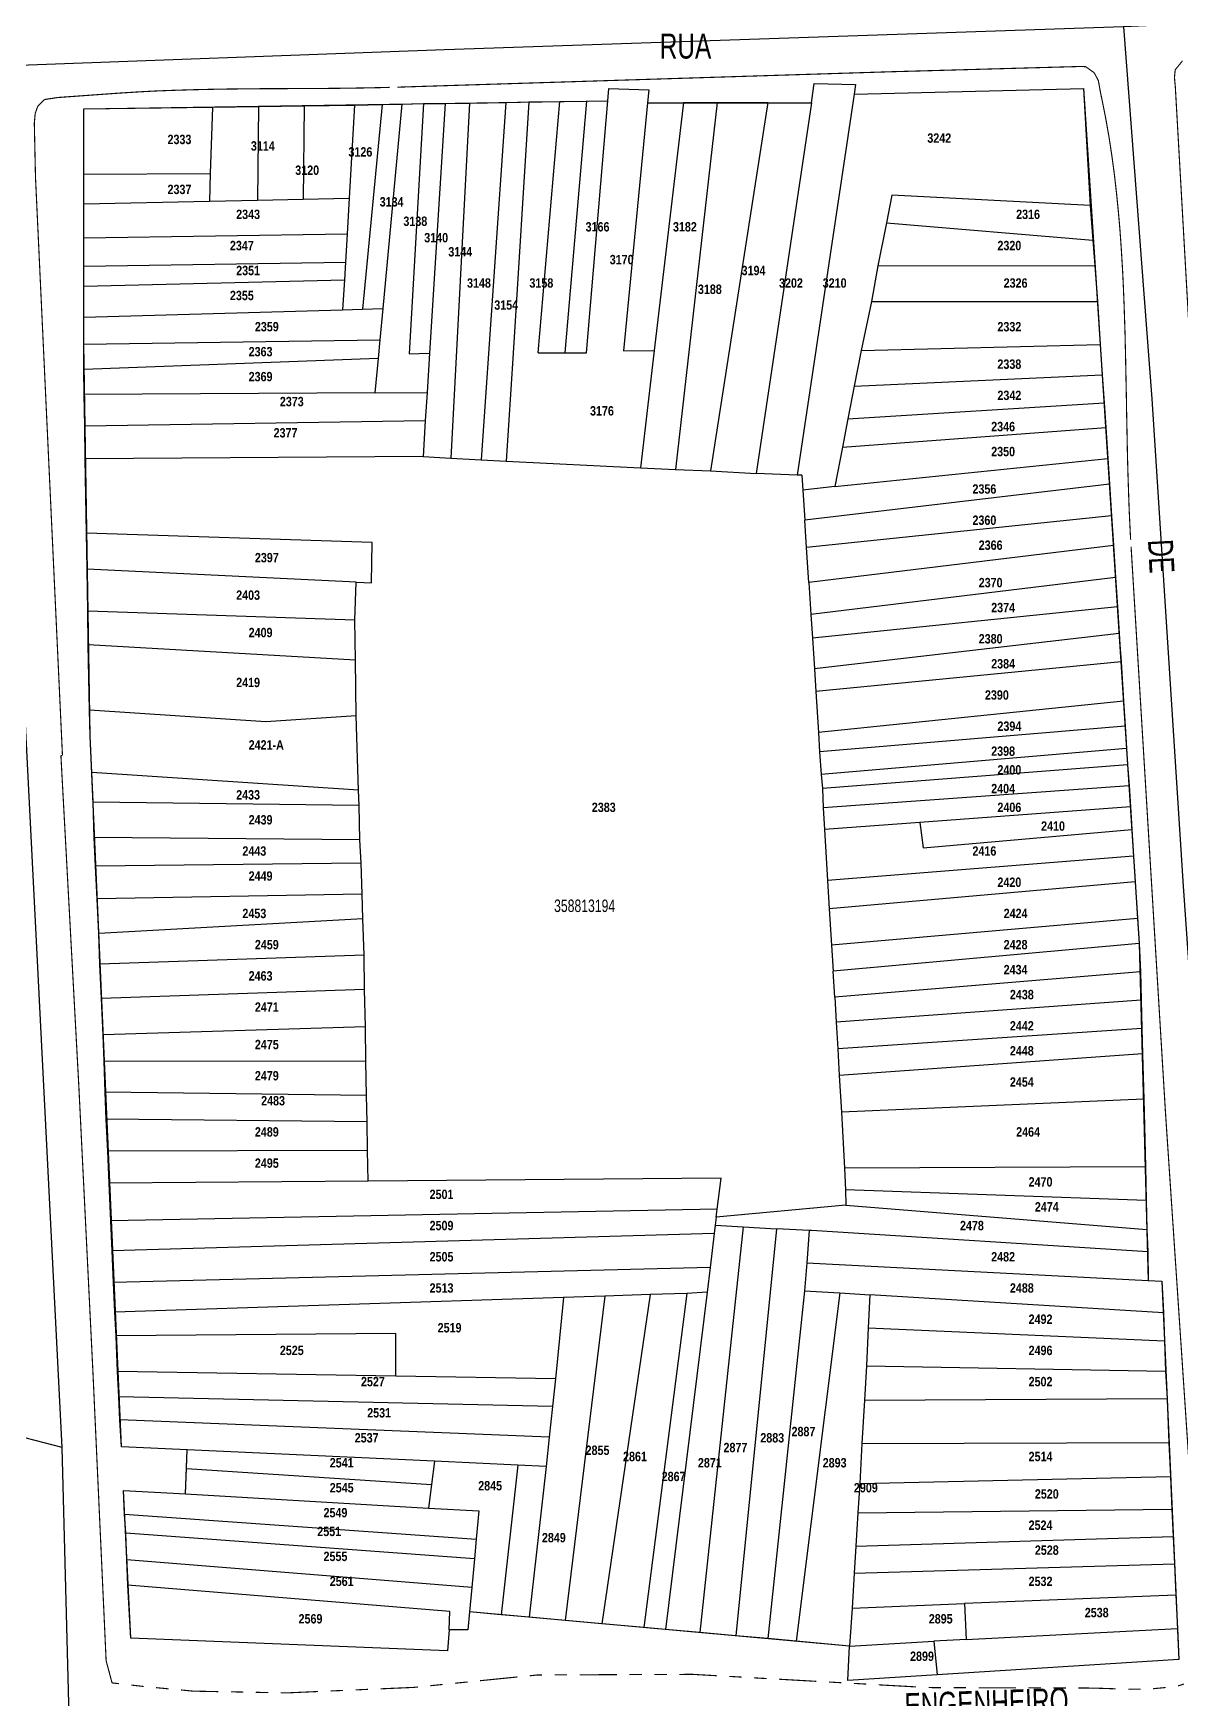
# Model space of a CAD drawing. Extents: x 201676 to 203188, y 4837754 to 4839005.
# Drawn here: x 202797.9 to 202981.8, y 4838306.4 to 4838573.2 of the extents above; entities that cross this region are included whole.
import ezdxf
from ezdxf.enums import TextEntityAlignment as Align

# ---------------------------------------------------------------- set-up
doc = ezdxf.new("R2010")
doc.units = 0
doc.header["$LTSCALE"] = 1.5
doc.header["$MEASUREMENT"] = 0
doc.linetypes.add('PHANTOMX2', pattern=[5, 2.5, -0.5, 0.5, -0.5, 0.5, -0.5])
for name, color, linetype in [('CD-MALHA-LOTES', 40, 'CONTINUOUS'), ('CD_TXT_QUADRA', 7, 'CONTINUOUS'), ('RU-QUADRAS', 210, 'CONTINUOUS'), ('SV-EIXO-RUA-PAV', 20, 'CONTINUOUS'), ('SV-RUA-NAO-PAV-S-GUIA-C-GUIA', 7, 'PHANTOMX2'), ('SV-RUA-PAVIM-S-GUIA-C-GUIA', 7, 'CONTINUOUS'), ('SV-TXT-RUA-N-PAV-S-GUIA-C-GUIA', 7, 'CONTINUOUS'), ('SV-TXT-RUA-PAV-S-GUIA-C-GUIA', 7, 'CONTINUOUS'), ('Th_NmrPort', 7, 'CONTINUOUS')]:
    doc.layers.add(name, color=color, linetype=linetype)
doc.styles.add('ARIAL', font='ARIAL.TTF')
doc.styles.get("Standard").update_dxf_attribs({"font": 'swisscbo.ttf'})

msp = doc.modelspace()

# ---------------------------------------------------------------- linework, layer by layer
at = {"layer": 'CD-MALHA-LOTES', "linetype": 'Continuous'}
for p, q in [((202889.97, 4838562.4), (202890.14, 4838564.34)), ((202890.14, 4838564.34), (202896.53, 4838564.17)), ((202922.6, 4838562.05), (202923.06, 4838565.16)), ((202923.06, 4838565.16), (202929.7, 4838565.01)), ((202929.7, 4838565.01), (202929.47, 4838563.45)), ((202929.47, 4838563.45), (202966.2, 4838564.37)), ((202966.2, 4838564.37), (202967.3, 4838545.63)), ((202841.3, 4838561.57), (202849.39, 4838561.69)), ((202849.39, 4838561.69), (202848.52, 4838546.78)), ((202849.39, 4838561.69), (202853.81, 4838561.81)), ((202853.81, 4838561.81), (202850.68, 4838529.03)), ((202853.81, 4838561.81), (202856.98, 4838561.85)), ((202856.98, 4838561.85), (202853.92, 4838529.12)), ((202856.98, 4838561.85), (202860.46, 4838561.93)), ((202860.46, 4838561.93), (202858.17, 4838521.87)), ((202860.46, 4838561.93), (202863.9, 4838561.96)), ((202863.9, 4838561.96), (202861.42, 4838521.98)), ((202863.9, 4838561.96), (202867.79, 4838562.03)), ((202867.79, 4838562.03), (202864.81, 4838505.14)), ((202867.79, 4838562.03), (202873.66, 4838562.12)), ((202873.66, 4838562.12), (202869.66, 4838504.89)), ((202873.66, 4838562.12), (202877.32, 4838562.21)), ((202877.32, 4838562.21), (202874.79, 4838521.98)), ((202877.32, 4838562.21), (202882.28, 4838562.26)), ((202878.84, 4838522.03), (202882.28, 4838562.26)), ((202882.28, 4838562.26), (202886.57, 4838562.35)), ((202886.57, 4838562.35), (202883.09, 4838522.02)), ((202886.57, 4838562.35), (202889.97, 4838562.4)), ((202886.58, 4838522.03), (202889.97, 4838562.4)), ((202896.32, 4838562.08), (202892.48, 4838522.32)), ((202896.53, 4838564.17), (202896.32, 4838562.08)), ((202896.32, 4838562.08), (202902.12, 4838562.13)), ((202902.12, 4838562.13), (202897.43, 4838522.36)), ((202907.49, 4838562.1), (202900.82, 4838503.33)), ((202902.12, 4838562.13), (202907.49, 4838562.1)), ((202915.61, 4838562.11), (202906.42, 4838503.1)), ((202907.49, 4838562.1), (202915.61, 4838562.11)), ((202922.6, 4838562.05), (202913.73, 4838502.68)), ((202915.61, 4838562.11), (202922.6, 4838562.05)), ((202929.47, 4838563.45), (202920.3, 4838502.43)), ((202805.98, 4838561.11), (202826.61, 4838561.39)), ((202805.98, 4838550.64), (202805.98, 4838561.11)), ((202826.61, 4838561.39), (202826.27, 4838550.74)), ((202826.61, 4838561.39), (202834.02, 4838561.47)), ((202834.02, 4838561.47), (202833.86, 4838546.46)), ((202834.02, 4838561.47), (202841.3, 4838561.57)), ((202841.3, 4838561.57), (202841.15, 4838546.61)), ((202805.98, 4838550.64), (202826.27, 4838550.74)), ((202805.99, 4838545.87), (202805.98, 4838550.64)), ((202826.27, 4838550.74), (202826.13, 4838546.33)), ((202805.99, 4838545.87), (202826.13, 4838546.33)), ((202805.99, 4838540.41), (202805.99, 4838545.87)), ((202826.13, 4838546.33), (202833.86, 4838546.46)), ((202833.86, 4838546.46), (202841.15, 4838546.61)), ((202841.15, 4838546.61), (202848.52, 4838546.78)), ((202848.52, 4838546.78), (202848.19, 4838541.07)), ((202935.5, 4838547.25), (202934.65, 4838542.86)), ((202967.3, 4838545.63), (202935.5, 4838547.25)), ((202967.3, 4838545.63), (202967.69, 4838540.05)), ((202805.99, 4838540.41), (202848.19, 4838541.07)), ((202805.99, 4838535.89), (202805.99, 4838540.41)), ((202848.19, 4838541.07), (202847.92, 4838536.55)), ((202934.65, 4838542.86), (202933.24, 4838535.94)), ((202934.65, 4838542.86), (202967.69, 4838540.05)), ((202967.69, 4838540.05), (202968.01, 4838536)), ((202805.99, 4838535.89), (202847.92, 4838536.55)), ((202805.99, 4838532.67), (202805.99, 4838535.89)), ((202847.92, 4838536.55), (202847.76, 4838533.68)), ((202933.24, 4838535.94), (202932.23, 4838530.26)), ((202933.24, 4838535.94), (202968.01, 4838536)), ((202968.01, 4838536), (202968.44, 4838530.26)), ((202805.99, 4838532.67), (202847.76, 4838533.68)), ((202806, 4838527.73), (202805.99, 4838532.67)), ((202847.76, 4838533.68), (202847.48, 4838528.91)), ((202932.23, 4838530.26), (202930.6, 4838522.41)), ((202932.23, 4838530.26), (202968.44, 4838530.26)), ((202968.44, 4838530.26), (202968.87, 4838523.37)), ((202805.99, 4838523.41), (202806, 4838527.73)), ((202806, 4838527.73), (202847.48, 4838528.91)), ((202847.48, 4838528.91), (202850.68, 4838529.03)), ((202850.68, 4838529.03), (202853.92, 4838529.12)), ((202853.92, 4838529.12), (202853.45, 4838524.11)), ((202805.99, 4838523.41), (202853.45, 4838524.11)), ((202806.02, 4838519.34), (202805.99, 4838523.41)), ((202853.45, 4838524.11), (202853.17, 4838521.09)), ((202858.17, 4838521.87), (202861.42, 4838521.98)), ((202861.42, 4838521.98), (202861.02, 4838515.65)), ((202874.79, 4838521.98), (202873.71, 4838504.68)), ((202878.84, 4838522.03), (202883.09, 4838522.02)), ((202883.09, 4838522.02), (202886.58, 4838522.03)), ((202892.48, 4838522.32), (202897.43, 4838522.36)), ((202897.43, 4838522.36), (202895.22, 4838503.57)), ((202930.6, 4838522.41), (202929.48, 4838516.67)), ((202930.6, 4838522.41), (202968.87, 4838523.37)), ((202968.87, 4838523.37), (202969.21, 4838518.46)), ((202853.17, 4838521.09), (202806.02, 4838519.34)), ((202806.04, 4838515.35), (202806.02, 4838519.34)), ((202853.17, 4838521.09), (202852.66, 4838515.62)), ((202929.48, 4838516.67), (202928.47, 4838511.46)), ((202929.48, 4838516.67), (202969.21, 4838518.46)), ((202969.21, 4838518.46), (202969.5, 4838514.02)), ((202852.66, 4838515.62), (202806.04, 4838515.35)), ((202806.14, 4838510.24), (202806.04, 4838515.35)), ((202852.66, 4838515.62), (202861.02, 4838515.65)), ((202861.02, 4838515.65), (202860.73, 4838511.11)), ((202928.47, 4838511.46), (202969.5, 4838514.02)), ((202969.5, 4838514.02), (202969.77, 4838510.04)), ((202860.73, 4838511.11), (202806.14, 4838510.24)), ((202860.73, 4838511.11), (202860.38, 4838505.38)), ((202928.47, 4838511.46), (202927.58, 4838506.92)), ((202806.24, 4838505.01), (202806.14, 4838510.24)), ((202927.58, 4838506.92), (202969.77, 4838510.04)), ((202969.77, 4838510.04), (202970.1, 4838505.07)), ((202927.58, 4838506.92), (202926.34, 4838500.59)), ((202860.38, 4838505.38), (202806.24, 4838505.01)), ((202806.42, 4838493.1), (202806.24, 4838505.01)), ((202860.38, 4838505.38), (202864.81, 4838505.14)), ((202864.81, 4838505.14), (202869.66, 4838504.89)), ((202869.66, 4838504.89), (202873.71, 4838504.68)), ((202873.71, 4838504.68), (202895.22, 4838503.57)), ((202895.22, 4838503.57), (202900.82, 4838503.33)), ((202900.82, 4838503.33), (202906.42, 4838503.1)), ((202906.42, 4838503.1), (202913.73, 4838502.68)), ((202926.34, 4838500.59), (202970.1, 4838505.07)), ((202970.1, 4838505.07), (202970.36, 4838500.96)), ((202920.3, 4838502.43), (202913.73, 4838502.68)), ((202921.1, 4838502.4), (202920.3, 4838502.43)), ((202921.1, 4838502.4), (202921.25, 4838500.02)), ((202926.34, 4838500.59), (202921.25, 4838500.02)), ((202970.36, 4838500.96), (202921.56, 4838495.19)), ((202970.36, 4838500.96), (202970.7, 4838495.91)), ((202921.25, 4838500.02), (202921.56, 4838495.19)), ((202921.84, 4838490.8), (202921.56, 4838495.19)), ((202970.7, 4838495.91), (202921.84, 4838490.8)), ((202970.7, 4838495.91), (202971, 4838491.13)), ((202852.24, 4838491.61), (202806.42, 4838493.1)), ((202806.53, 4838487.34), (202806.42, 4838493.1)), ((202852.13, 4838485.15), (202852.24, 4838491.61)), ((202922.19, 4838485.22), (202921.84, 4838490.8)), ((202971, 4838491.13), (202922.19, 4838485.22)), ((202971, 4838491.13), (202971.35, 4838486.01)), ((202849.65, 4838485.27), (202806.53, 4838487.34)), ((202806.64, 4838480.6), (202806.53, 4838487.34)), ((202849.44, 4838479.2), (202849.65, 4838485.27)), ((202849.65, 4838485.27), (202852.13, 4838485.15)), ((202922.19, 4838485.22), (202922.52, 4838480.11)), ((202971.35, 4838486.01), (202922.52, 4838480.11)), ((202971.35, 4838486.01), (202971.66, 4838481.3)), ((202849.44, 4838479.2), (202806.64, 4838480.6)), ((202806.72, 4838475.22), (202806.64, 4838480.6)), ((202849.52, 4838472.76), (202849.44, 4838479.2)), ((202922.52, 4838480.11), (202922.77, 4838476.29)), ((202971.66, 4838481.3), (202922.77, 4838476.29)), ((202971.66, 4838481.3), (202971.94, 4838477.05)), ((202922.77, 4838476.29), (202923.08, 4838471.41)), ((202971.94, 4838477.05), (202923.08, 4838471.41)), ((202971.94, 4838477.05), (202972.04, 4838475.21)), ((202849.52, 4838472.76), (202806.72, 4838475.22)), ((202806.92, 4838464.75), (202806.72, 4838475.22)), ((202972.04, 4838475.21), (202972.23, 4838472.5)), ((202849.66, 4838463.88), (202849.52, 4838472.76)), ((202923.08, 4838471.41), (202923.31, 4838467.75)), ((202972.23, 4838472.5), (202923.31, 4838467.75)), ((202972.23, 4838472.5), (202972.65, 4838466.22)), ((202923.31, 4838467.75), (202923.73, 4838461.21)), ((202972.65, 4838466.22), (202923.73, 4838461.21)), ((202972.65, 4838466.22), (202972.9, 4838462.19)), ((202835.15, 4838462.87), (202806.92, 4838464.75)), ((202807.03, 4838460.65), (202806.92, 4838464.75)), ((202849.66, 4838463.88), (202835.15, 4838462.87)), ((202850.04, 4838451.93), (202849.66, 4838463.88)), ((202807.28, 4838454.79), (202807.03, 4838460.65)), ((202923.73, 4838461.21), (202923.93, 4838458.1)), ((202972.9, 4838462.19), (202923.93, 4838458.1)), ((202972.9, 4838462.19), (202973.13, 4838458.62)), ((202923.93, 4838458.1), (202924.16, 4838454.48)), ((202973.13, 4838458.62), (202924.16, 4838454.48)), ((202973.13, 4838458.62), (202973.29, 4838455.99)), ((202973.29, 4838455.99), (202924.39, 4838452.21)), ((202973.29, 4838455.99), (202973.51, 4838452.64)), ((202850.04, 4838451.93), (202807.28, 4838454.79)), ((202807.49, 4838450.03), (202807.28, 4838454.79)), ((202924.16, 4838454.48), (202924.39, 4838452.21)), ((202973.51, 4838452.64), (202924.5, 4838449.1)), ((202973.51, 4838452.64), (202973.73, 4838449.29)), ((202850.12, 4838449.5), (202807.49, 4838450.03)), ((202807.68, 4838444.39), (202807.49, 4838450.03)), ((202850.12, 4838449.5), (202850.04, 4838451.93)), ((202924.39, 4838452.21), (202924.5, 4838449.1)), ((202850.26, 4838443.98), (202850.12, 4838449.5)), ((202924.5, 4838449.1), (202924.71, 4838445.63)), ((202973.73, 4838449.29), (202939.98, 4838446.77)), ((202973.73, 4838449.29), (202973.97, 4838445.63)), ((202850.26, 4838443.98), (202807.68, 4838444.39)), ((202807.9, 4838439.75), (202807.68, 4838444.39)), ((202939.98, 4838446.77), (202924.71, 4838445.63)), ((202924.71, 4838445.63), (202925.2, 4838437.46)), ((202939.98, 4838446.77), (202940.51, 4838442.71)), ((202940.51, 4838442.71), (202973.97, 4838445.63)), ((202973.97, 4838445.63), (202974.24, 4838441.4)), ((202850.43, 4838440.25), (202850.26, 4838443.98)), ((202850.43, 4838440.25), (202807.9, 4838439.75)), ((202808.13, 4838434.55), (202807.9, 4838439.75)), ((202850.59, 4838435.3), (202850.43, 4838440.25)), ((202974.24, 4838441.4), (202925.2, 4838437.46)), ((202974.24, 4838441.4), (202974.5, 4838437.24)), ((202925.2, 4838437.46), (202925.48, 4838432.93)), ((202974.5, 4838437.24), (202925.48, 4838432.93)), ((202974.5, 4838437.24), (202974.88, 4838431.4)), ((202850.59, 4838435.3), (202808.13, 4838434.55)), ((202808.41, 4838429.01), (202808.13, 4838434.55)), ((202850.72, 4838431.35), (202850.59, 4838435.3)), ((202850.72, 4838431.35), (202808.41, 4838429.01)), ((202850.91, 4838425.52), (202850.72, 4838431.35)), ((202925.48, 4838432.93), (202925.83, 4838427.14)), ((202974.88, 4838431.4), (202925.83, 4838427.14)), ((202974.88, 4838431.4), (202975.14, 4838427.41)), ((202808.59, 4838424.09), (202808.41, 4838429.01)), ((202925.83, 4838427.14), (202926.08, 4838422.97)), ((202975.14, 4838427.41), (202926.08, 4838422.97)), ((202975.14, 4838427.41), (202975.33, 4838422.84)), ((202850.91, 4838425.52), (202808.59, 4838424.09)), ((202808.83, 4838418.56), (202808.59, 4838424.09)), ((202851.01, 4838420), (202850.91, 4838425.52)), ((202926.35, 4838418.78), (202926.08, 4838422.97)), ((202975.33, 4838422.84), (202926.35, 4838418.78)), ((202975.33, 4838422.84), (202975.44, 4838418.33)), ((202851.01, 4838420), (202808.83, 4838418.56)), ((202809.08, 4838412.75), (202808.83, 4838418.56)), ((202851.12, 4838414.02), (202851.01, 4838420)), ((202926.35, 4838418.78), (202926.57, 4838414.78)), ((202975.44, 4838418.33), (202926.57, 4838414.78)), ((202975.44, 4838418.33), (202975.57, 4838413.79)), ((202851.12, 4838414.02), (202809.08, 4838412.75)), ((202809.25, 4838408.51), (202809.08, 4838412.75)), ((202851.22, 4838408.5), (202851.12, 4838414.02)), ((202926.57, 4838414.78), (202926.82, 4838410.49)), ((202975.57, 4838413.79), (202926.82, 4838410.49)), ((202975.57, 4838413.79), (202975.67, 4838409.7)), ((202926.82, 4838410.49), (202927.07, 4838406.24)), ((202975.67, 4838409.7), (202927.07, 4838406.24)), ((202975.67, 4838409.7), (202975.88, 4838402.43)), ((202851.22, 4838408.5), (202809.25, 4838408.51)), ((202809.43, 4838403.57), (202809.25, 4838408.51)), ((202851.32, 4838403.06), (202851.22, 4838408.5)), ((202927.07, 4838406.24), (202927.41, 4838400.39)), ((202851.32, 4838403.06), (202809.43, 4838403.57)), ((202809.6, 4838399.23), (202809.43, 4838403.57)), ((202851.4, 4838398.81), (202851.32, 4838403.06)), ((202975.88, 4838402.43), (202927.41, 4838400.39)), ((202975.88, 4838402.43), (202976.13, 4838391.58)), ((202851.4, 4838398.81), (202809.6, 4838399.23)), ((202809.85, 4838394.12), (202809.6, 4838399.23)), ((202927.41, 4838400.39), (202927.92, 4838391.39)), ((202851.49, 4838394.23), (202851.4, 4838398.81)), ((202851.49, 4838394.23), (202809.85, 4838394.12)), ((202810.08, 4838388.99), (202809.85, 4838394.12)), ((202851.58, 4838389.29), (202851.49, 4838394.23)), ((202976.13, 4838391.58), (202927.92, 4838391.39)), ((202927.92, 4838391.39), (202928.09, 4838387.9)), ((202976.13, 4838391.58), (202976.27, 4838386.21)), ((202851.58, 4838389.29), (202810.08, 4838388.99)), ((202810.34, 4838382.97), (202810.08, 4838388.99)), ((202908.14, 4838389.81), (202851.58, 4838389.29)), ((202907.52, 4838384.83), (202908.14, 4838389.81)), ((202928.09, 4838387.9), (202928.13, 4838385.47)), ((202976.27, 4838386.21), (202928.09, 4838387.9)), ((202976.27, 4838386.21), (202976.37, 4838381.58)), ((202907.52, 4838384.83), (202810.34, 4838382.97)), ((202810.56, 4838378.14), (202810.34, 4838382.97)), ((202907.37, 4838383.54), (202907.21, 4838382.24)), ((202928.13, 4838385.47), (202907.37, 4838383.54)), ((202907.37, 4838383.54), (202907.52, 4838384.83)), ((202928.13, 4838385.47), (202976.37, 4838381.58)), ((202907.04, 4838380.91), (202810.56, 4838378.14)), ((202911.66, 4838381.97), (202904.72, 4838316.99)), ((202907.04, 4838380.91), (202906.37, 4838375.47)), ((202907.21, 4838382.24), (202907.04, 4838380.91)), ((202907.21, 4838382.24), (202911.66, 4838381.97)), ((202917.02, 4838381.7), (202910.51, 4838316.47)), ((202911.66, 4838381.97), (202917.02, 4838381.7)), ((202922.24, 4838381.42), (202917.02, 4838381.7)), ((202922.24, 4838381.42), (202921.85, 4838376.21)), ((202922.64, 4838381.43), (202922.24, 4838381.42)), ((202976.52, 4838378.01), (202922.64, 4838381.43)), ((202976.37, 4838381.58), (202976.52, 4838378.01)), ((202810.78, 4838373.06), (202810.56, 4838378.14)), ((202976.52, 4838378.01), (202976.6, 4838373.42)), ((202906.37, 4838375.47), (202810.78, 4838373.06)), ((202906.37, 4838375.47), (202905.89, 4838371.55)), ((202921.85, 4838376.21), (202921.51, 4838371.76)), ((202921.85, 4838376.21), (202976.6, 4838373.42)), ((202810.99, 4838368.35), (202810.78, 4838373.06)), ((202976.6, 4838373.42), (202978.75, 4838373.31)), ((202978.75, 4838373.31), (202979.01, 4838368.23)), ((202882.9, 4838370.68), (202810.99, 4838368.35)), ((202882.9, 4838370.68), (202881.59, 4838357.66)), ((202889.49, 4838370.9), (202882.9, 4838370.68)), ((202889.49, 4838370.9), (202883.14, 4838318.93)), ((202896.76, 4838371.13), (202889.01, 4838318.42)), ((202896.76, 4838371.13), (202889.49, 4838370.9)), ((202902.62, 4838371.32), (202895.74, 4838317.79)), ((202902.62, 4838371.32), (202896.76, 4838371.13)), ((202905.89, 4838371.55), (202899.25, 4838317.51)), ((202905.89, 4838371.55), (202902.62, 4838371.32)), ((202921.51, 4838371.76), (202915.65, 4838316.02)), ((202927.18, 4838371.41), (202920.17, 4838315.6)), ((202921.51, 4838371.76), (202927.18, 4838371.41)), ((202927.18, 4838371.41), (202931.99, 4838371.11)), ((202931.99, 4838371.11), (202931.72, 4838365.79)), ((202979.01, 4838368.23), (202931.99, 4838371.11)), ((202811.18, 4838364.51), (202810.99, 4838368.35)), ((202979.01, 4838368.23), (202979.17, 4838363.74)), ((202856.03, 4838364.88), (202811.18, 4838364.51)), ((202811.42, 4838358.81), (202811.18, 4838364.51)), ((202856, 4838358.08), (202856.03, 4838364.88)), ((202931.72, 4838365.79), (202931.43, 4838359.7)), ((202931.72, 4838365.79), (202979.17, 4838363.74)), ((202979.17, 4838363.74), (202979.38, 4838358.86)), ((202931.43, 4838359.7), (202931.13, 4838354.21)), ((202931.43, 4838359.7), (202979.38, 4838358.86)), ((202979.38, 4838358.86), (202979.6, 4838354.48)), ((202856, 4838358.08), (202811.42, 4838358.81)), ((202811.63, 4838354.77), (202811.42, 4838358.81)), ((202881.59, 4838357.66), (202856, 4838358.08)), ((202881.59, 4838357.66), (202881.11, 4838353.23)), ((202881.11, 4838353.23), (202811.63, 4838354.77)), ((202811.79, 4838351.1), (202811.63, 4838354.77)), ((202931.13, 4838354.21), (202930.71, 4838347.27)), ((202931.13, 4838354.21), (202979.6, 4838354.48)), ((202979.6, 4838354.48), (202979.91, 4838347.45)), ((202880.58, 4838348.29), (202811.79, 4838351.1)), ((202812.02, 4838346.74), (202811.79, 4838351.1)), ((202881.11, 4838353.23), (202880.58, 4838348.29)), ((202880.58, 4838348.29), (202880.09, 4838343.61)), ((202822.59, 4838346.26), (202812.02, 4838346.74)), ((202822.46, 4838343.28), (202822.59, 4838346.26)), ((202862.19, 4838344.43), (202822.59, 4838346.26)), ((202930.71, 4838347.27), (202930.36, 4838340.89)), ((202930.71, 4838347.27), (202979.91, 4838347.45)), ((202979.91, 4838347.45), (202980.17, 4838342)), ((202822.3, 4838339.2), (202822.46, 4838343.28)), ((202822.46, 4838343.28), (202861.7, 4838340.72)), ((202862.19, 4838344.43), (202861.7, 4838340.72)), ((202875.54, 4838343.82), (202862.19, 4838344.43)), ((202875.54, 4838343.82), (202872.9, 4838319.85)), ((202880.09, 4838343.61), (202875.54, 4838343.82)), ((202880.09, 4838343.61), (202877.4, 4838319.45)), ((202861.7, 4838340.72), (202861.25, 4838336.95)), ((202930.36, 4838340.89), (202930.03, 4838336.16)), ((202930.36, 4838340.89), (202980.17, 4838342)), ((202980.17, 4838342), (202980.39, 4838336.78)), ((202812.52, 4838335.94), (202812.36, 4838339.77)), ((202812.36, 4838339.77), (202822.3, 4838339.2)), ((202822.3, 4838339.2), (202861.25, 4838336.95)), ((202812.52, 4838335.94), (202868.89, 4838331.94)), ((202812.72, 4838332.93), (202812.52, 4838335.94)), ((202861.25, 4838336.95), (202869.3, 4838336.49)), ((202869.3, 4838336.49), (202868.89, 4838331.94)), ((202930.03, 4838336.16), (202929.75, 4838330.86)), ((202930.03, 4838336.16), (202980.39, 4838336.78)), ((202980.39, 4838336.78), (202980.59, 4838332.36)), ((202868.59, 4838328.8), (202812.72, 4838332.93)), ((202812.88, 4838328.65), (202812.72, 4838332.93)), ((202929.75, 4838330.86), (202980.59, 4838332.36)), ((202980.59, 4838332.36), (202980.79, 4838328)), ((202868.89, 4838331.94), (202868.59, 4838328.8)), ((202929.75, 4838330.86), (202929.48, 4838326.53)), ((202868.17, 4838324.22), (202812.88, 4838328.65)), ((202813.07, 4838324.58), (202812.88, 4838328.65)), ((202868.59, 4838328.8), (202868.17, 4838324.22)), ((202929.48, 4838326.53), (202980.79, 4838328)), ((202980.79, 4838328), (202981.01, 4838322.98)), ((202864.66, 4838320.35), (202813.07, 4838324.58)), ((202813.56, 4838316.08), (202813.07, 4838324.58)), ((202868.17, 4838324.22), (202867.8, 4838320.31)), ((202929.48, 4838326.53), (202929.14, 4838320.93)), ((202929.14, 4838320.93), (202947.12, 4838321.64)), ((202981.01, 4838322.98), (202947.12, 4838321.64)), ((202947.12, 4838321.64), (202947.4, 4838315.87)), ((202981.01, 4838322.98), (202981.26, 4838317.63)), ((202864.55, 4838317.41), (202864.66, 4838320.35)), ((202867.8, 4838320.31), (202867.53, 4838317.41)), ((202872.9, 4838319.85), (202867.8, 4838320.31)), ((202877.4, 4838319.45), (202872.9, 4838319.85)), ((202883.14, 4838318.93), (202877.4, 4838319.45)), ((202889.01, 4838318.42), (202883.14, 4838318.93)), ((202929.14, 4838320.93), (202928.69, 4838314.83)), ((202864.55, 4838317.41), (202864.31, 4838314.06)), ((202867.53, 4838317.41), (202864.55, 4838317.41)), ((202895.74, 4838317.79), (202889.01, 4838318.42)), ((202899.25, 4838317.51), (202895.74, 4838317.79)), ((202904.72, 4838316.99), (202899.25, 4838317.51)), ((202910.51, 4838316.47), (202904.72, 4838316.99)), ((202915.65, 4838316.02), (202910.51, 4838316.47)), ((202947.4, 4838315.87), (202981.26, 4838317.63)), ((202981.26, 4838317.63), (202981.48, 4838312.68)), ((202864.31, 4838314.06), (202813.56, 4838316.08)), ((202920.17, 4838315.6), (202915.65, 4838316.02)), ((202928.69, 4838314.83), (202920.17, 4838315.6)), ((202928.43, 4838309.31), (202928.69, 4838314.83)), ((202928.69, 4838314.83), (202942.24, 4838315.6)), ((202947.4, 4838315.87), (202942.24, 4838315.6)), ((202942.24, 4838315.6), (202942.76, 4838310.22)), ((202981.48, 4838312.68), (202942.76, 4838310.22)), ((202942.76, 4838310.22), (202928.43, 4838309.31))]:
    msp.add_line(p, q, dxfattribs=at)
at = {"layer": 'RU-QUADRAS', "color": 6, "linetype": 'Continuous'}
msp.add_lwpolyline([(202805.99, 4838523.41), (202805.98, 4838561.11), (202889.97, 4838562.4), (202890.14, 4838564.34), (202896.53, 4838564.17), (202896.32, 4838562.08), (202922.6, 4838562.05), (202923.06, 4838565.16), (202929.7, 4838565.01), (202929.47, 4838563.45), (202966.2, 4838564.37), (202975.14, 4838427.41), (202976.6, 4838373.42), (202978.75, 4838373.31), (202981.48, 4838312.68), (202928.43, 4838309.31), (202928.69, 4838314.83), (202867.8, 4838320.31), (202867.53, 4838317.41), (202864.55, 4838317.41), (202864.31, 4838314.06), (202813.56, 4838316.08), (202812.36, 4838339.77), (202822.3, 4838339.2), (202822.59, 4838346.26), (202812.02, 4838346.74), (202807.03, 4838460.65)], close=True, dxfattribs=at)
at = {"layer": 'SV-EIXO-RUA-PAV'}
for points in [[(202809.5, 4838161.44), (202809.18, 4838167.29), (202803.72, 4838301.55), (202802.53, 4838346.63), (202791.27, 4838567.9), (202785.75, 4838684.36), (202784.76, 4838703.41), (202782.05, 4838745.74)], [(202963.01, 4838745.73), (202966.43, 4838697.39), (202972.63, 4838574.26), (202977.19, 4838514.63), (202982.2, 4838436.59), (202987.93, 4838354.26), (202991.48, 4838305.95)], [(203163.28, 4838582.79), (203161.94, 4838582.73), (203082.2, 4838579.17), (202972.63, 4838574.26), (202863.82, 4838570.55), (202791.27, 4838567.9), (202747.07, 4838567.66), (202689.38, 4838565.97), (202614.15, 4838560.23)], [(202802.53, 4838346.63), (202792.17, 4838349.29), (202771.99, 4838361.51), (202753.13, 4838372.93), (202715.15, 4838398.96), (202707.71, 4838404), (202698.68, 4838407.72), (202687.53, 4838410.38), (202659.11, 4838409.85), (202625.34, 4838408.09)]]:
    msp.add_lwpolyline(points, dxfattribs=at)
at = {"layer": 'SV-RUA-NAO-PAV-S-GUIA-C-GUIA', "const_width": 0.18}
for points in [[(202809.78, 4838311.73), (202809.58, 4838312.46)], [(202810.53, 4838308.93), (202809.78, 4838311.73)], [(202810.63, 4838308.92), (202810.53, 4838308.93)], [(202811.63, 4838308.81), (202810.63, 4838308.92)], [(202815.6, 4838308.36), (202813.61, 4838308.58)], [(202819.58, 4838307.98), (202817.59, 4838308.17)], [(202858.84, 4838308.21), (202853.55, 4838307.98)], [(202859.54, 4838308.28), (202858.84, 4838308.21)], [(202863.52, 4838308.68), (202861.53, 4838308.48)], [(202867.5, 4838309.08), (202865.51, 4838308.88)], [(202875.46, 4838309.88), (202869.49, 4838309.28)], [(202878.7, 4838310.2), (202877.45, 4838310.07)], [(202879.45, 4838310.2), (202878.7, 4838310.2)], [(202883.45, 4838310.22), (202881.45, 4838310.21)], [(202891.45, 4838310.25), (202885.45, 4838310.23)], [(202895.45, 4838310.27), (202893.45, 4838310.26)], [(202899.45, 4838310.28), (202897.45, 4838310.27)], [(202903.57, 4838310.3), (202901.45, 4838310.29)], [(202904.44, 4838310.25), (202903.57, 4838310.3)], [(202907.44, 4838310.08), (202904.44, 4838310.25)], [(202911.43, 4838309.86), (202909.44, 4838309.97)], [(202915.43, 4838309.63), (202913.43, 4838309.74)], [(202923.41, 4838309.18), (202917.42, 4838309.52)], [(202927.41, 4838308.96), (202925.41, 4838309.07)], [(202931.4, 4838308.74), (202929.41, 4838308.85)], [(202939.39, 4838308.29), (202933.4, 4838308.62)], [(202943.39, 4838308.17), (202941.39, 4838308.18)], [(202947.39, 4838308.16), (202945.39, 4838308.17)], [(202955.39, 4838308.14), (202949.39, 4838308.15)], [(202959.39, 4838308.13), (202957.39, 4838308.13)], [(202963.39, 4838308.12), (202961.39, 4838308.12)], [(202966.74, 4838308.11), (202965.39, 4838308.11)], [(202967.39, 4838308.1), (202966.74, 4838308.11)], [(202967.85, 4838308.1), (202967.39, 4838308.1)], [(202968.39, 4838308.08), (202967.85, 4838308.1)], [(202969.35, 4838308.05), (202968.39, 4838308.08)], [(202979.37, 4838308.19), (202977.38, 4838308)], [(202981.5, 4838308.49), (202981.35, 4838308.47)], [(202982.31, 4838308.75), (202981.5, 4838308.49)], [(202823.65, 4838307.6), (202821.58, 4838307.8)], [(202824.57, 4838307.59), (202823.65, 4838307.6)], [(202827.57, 4838307.53), (202824.57, 4838307.59)], [(202831.57, 4838307.46), (202829.57, 4838307.5)], [(202835.56, 4838307.39), (202833.57, 4838307.42)], [(202838.55, 4838307.33), (202837.56, 4838307.35)], [(202838.56, 4838307.33), (202838.55, 4838307.33)], [(202843.56, 4838307.55), (202838.56, 4838307.33)], [(202847.56, 4838307.72), (202845.56, 4838307.64)], [(202851.55, 4838307.9), (202849.55, 4838307.81)], [(202969.39, 4838308.05), (202969.35, 4838308.05)], [(202970.86, 4838308), (202969.39, 4838308.05)], [(202971.38, 4838307.98), (202970.86, 4838308)], [(202973.87, 4838307.91), (202973.38, 4838307.92)], [(202974.38, 4838307.92), (202973.87, 4838307.91)], [(202975.38, 4838307.93), (202974.38, 4838307.92)]]:
    msp.add_lwpolyline(points, dxfattribs=at)
at = {"layer": 'SV-RUA-PAVIM-S-GUIA-C-GUIA', "const_width": 0.18}
for points in [[(202856.26, 4838564.57), (202935.32, 4838567.04)], [(202935.32, 4838567.04), (202965.56, 4838567.88)], [(202965.56, 4838567.88), (202966.56, 4838567.86)], [(202966.56, 4838567.86), (202967.94, 4838566.87)], [(202967.94, 4838566.87), (202968.6, 4838565.6)], [(202980.91, 4838567.35), (202980.79, 4838566.12)], [(202982.08, 4838568.79), (202980.91, 4838567.35)], [(202811.55, 4838563.61), (202814.54, 4838563.8), (202817.54, 4838563.96), (202820.53, 4838564.07), (202823.53, 4838564.16), (202826.53, 4838564.23), (202828.03, 4838564.25), (202829.53, 4838564.28), (202831.03, 4838564.29), (202832.53, 4838564.31), (202834.03, 4838564.32), (202835.53, 4838564.33), (202837.03, 4838564.33), (202838.53, 4838564.34), (202840.03, 4838564.35), (202841.53, 4838564.35), (202843.04, 4838564.36), (202844.54, 4838564.37), (202846.04, 4838564.38), (202847.54, 4838564.4), (202849.04, 4838564.42), (202850.54, 4838564.44), (202852.04, 4838564.47), (202853.54, 4838564.5), (202855.04, 4838564.54)], [(202968.6, 4838565.6), (202968.94, 4838563.69)], [(202980.79, 4838566.12), (202980.93, 4838564.6)], [(202980.93, 4838564.6), (202983.58, 4838517.89)], [(202798.62, 4838561.5), (202799.69, 4838562.59)], [(202799.69, 4838562.59), (202801.79, 4838562.91)], [(202801.79, 4838562.91), (202811.55, 4838563.61)], [(202968.94, 4838563.69), (202969.21, 4838562.43)], [(202969.21, 4838562.43), (202969.79, 4838559.49), (202970.31, 4838556.54), (202970.76, 4838553.58), (202971.16, 4838550.61), (202971.5, 4838547.64), (202971.8, 4838544.66), (202972.06, 4838541.67), (202972.27, 4838538.68), (202972.36, 4838537.18), (202972.45, 4838535.69), (202972.53, 4838534.19), (202972.6, 4838532.69), (202972.66, 4838531.18), (202972.72, 4838529.68), (202972.77, 4838528.18), (202972.82, 4838526.68), (202972.87, 4838525.17), (202972.9, 4838523.67), (202972.94, 4838522.16), (202972.97, 4838520.66), (202973, 4838519.15), (202973.03, 4838517.64), (202973.06, 4838516.14), (202973.09, 4838514.63), (202973.11, 4838513.12), (202973.14, 4838511.62), (202973.17, 4838510.11), (202973.2, 4838508.61), (202973.23, 4838507.1), (202973.26, 4838505.59), (202973.3, 4838504.09), (202973.34, 4838502.58), (202973.39, 4838501.08), (202973.44, 4838499.58), (202973.49, 4838498.08), (202973.55, 4838496.57), (202973.62, 4838495.07), (202973.69, 4838493.57), (202973.77, 4838492.08)], [(202798.07, 4838558.81), (202798.21, 4838560.36)], [(202798.21, 4838560.36), (202798.62, 4838561.5)], [(202798.26, 4838550.1), (202798.07, 4838558.81)], [(202802.58, 4838457.51), (202798.26, 4838550.1)], [(202973.84, 4838490.94), (202979.36, 4838400.17)], [(202805.2, 4838404.6), (202802.33, 4838457.52)], [(202802.33, 4838457.52), (202802.58, 4838457.51)], [(202807.47, 4838358.6), (202805.2, 4838404.6)], [(202979.36, 4838400.17), (202984.67, 4838321.01)], [(202809.58, 4838312.46), (202807.47, 4838358.6)]]:
    msp.add_lwpolyline(points, dxfattribs=at)

# ---------------------------------------------------------------- texts
at = {"layer": 'CD_TXT_QUADRA', "linetype": 'Continuous', "style": 'ARIAL', "width": 0.7}
msp.add_text('358813194', height=2, dxfattribs=at).set_placement((202881.37, 4838432.43))
at = {"layer": 'SV-TXT-RUA-N-PAV-S-GUIA-C-GUIA', "style": 'ARIAL', "width": 0.7}
msp.add_text('RUA                                                                                   ENGENHEIRO', height=4, rotation=2, dxfattribs=at).set_placement((202839.22, 4838299.83))
at = {"layer": 'SV-TXT-RUA-PAV-S-GUIA-C-GUIA', "style": 'ARIAL', "width": 0.7}
msp.add_text('RUA', height=4, dxfattribs=at).set_placement((202898.3, 4838569.15))
msp.add_text('DE', height=4, rotation=273, dxfattribs=at).set_placement((202976.54, 4838492.02))
at = {"layer": 'Th_NmrPort', "color": 1}
for s, p in [('2333', (202819.42, 4838556.2)), ('3242', (202941.19, 4838556.42)), ('3114', (202832.78, 4838555.16)), ('3126', (202848.42, 4838554.2)), ('3120', (202839.89, 4838551.27)), ('2337', (202819.42, 4838548.2)), ('3134', (202853.42, 4838546.2)), ('2343', (202830.42, 4838544.2)), ('3138', (202857.22, 4838543.09)), ('3166', (202886.42, 4838542.2)), ('3182', (202900.42, 4838542.2)), ('2316', (202955.42, 4838544.2)), ('3140', (202860.56, 4838540.46)), ('2347', (202829.42, 4838539.2)), ('3144', (202864.42, 4838538.2)), ('3170', (202890.29, 4838536.95)), ('2320', (202952.42, 4838539.2)), ('2351', (202830.42, 4838535.2)), ('3194', (202911.42, 4838535.2)), ('3148', (202867.42, 4838533.2)), ('3158', (202877.42, 4838533.2)), ('3188', (202904.42, 4838532.2)), ('3202', (202917.42, 4838533.2)), ('3210', (202924.42, 4838533.2)), ('2326', (202953.42, 4838533.2)), ('2355', (202829.42, 4838531.2)), ('3154', (202871.78, 4838529.67)), ('2359', (202833.42, 4838526.2)), ('2332', (202952.42, 4838526.2)), ('2363', (202832.42, 4838522.2)), ('2369', (202832.42, 4838518.2)), ('2338', (202952.42, 4838520.2)), ('2373', (202837.42, 4838514.2)), ('2342', (202952.42, 4838515.2)), ('3176', (202887.13, 4838512.72)), ('2346', (202951.42, 4838510.2)), ('2377', (202836.42, 4838509.2)), ('2350', (202951.42, 4838506.2)), ('2356', (202948.42, 4838500.2)), ('2360', (202948.42, 4838495.2)), ('2397', (202833.42, 4838489.2)), ('2366', (202949.42, 4838491.2)), ('2370', (202949.42, 4838485.2)), ('2403', (202830.42, 4838483.2)), ('2374', (202951.42, 4838481.2)), ('2409', (202832.42, 4838477.2)), ('2380', (202949.42, 4838476.2)), ('2384', (202951.42, 4838472.2)), ('2419', (202830.42, 4838469.2)), ('2390', (202950.42, 4838467.2)), ('2394', (202952.42, 4838462.2)), ('2421-A', (202832.42, 4838459.2)), ('2398', (202951.42, 4838458.2)), ('2400', (202952.42, 4838455.2)), ('2404', (202951.42, 4838452.2)), ('2433', (202830.42, 4838451.2)), ('2383', (202887.42, 4838449.2)), ('2406', (202952.42, 4838449.2)), ('2439', (202832.42, 4838447.2)), ('2410', (202959.42, 4838446.2)), ('2443', (202831.42, 4838442.2)), ('2416', (202948.42, 4838442.2)), ('2449', (202832.42, 4838438.2)), ('2420', (202952.42, 4838437.2)), ('2453', (202831.42, 4838432.2)), ('2424', (202953.42, 4838432.2)), ('2459', (202833.42, 4838427.2)), ('2428', (202953.42, 4838427.2)), ('2463', (202832.42, 4838422.2)), ('2434', (202953.42, 4838423.2)), ('2471', (202833.42, 4838417.2)), ('2438', (202954.42, 4838419.2)), ('2442', (202954.42, 4838414.2)), ('2475', (202833.42, 4838411.2)), ('2448', (202954.42, 4838410.2)), ('2479', (202833.42, 4838406.2)), ('2454', (202954.42, 4838405.2)), ('2483', (202834.42, 4838402.2)), ('2489', (202833.42, 4838397.2)), ('2464', (202955.42, 4838397.2)), ('2495', (202833.42, 4838392.2)), ('2470', (202957.42, 4838389.2)), ('2501', (202861.42, 4838387.2)), ('2474', (202958.42, 4838385.2)), ('2509', (202861.42, 4838382.2)), ('2478', (202946.42, 4838382.2)), ('2505', (202861.42, 4838377.2)), ('2482', (202951.42, 4838377.2)), ('2513', (202861.42, 4838372.2)), ('2488', (202954.42, 4838372.2)), ('2492', (202957.42, 4838367.2)), ('2519', (202862.71, 4838365.83)), ('2525', (202837.42, 4838362.2)), ('2496', (202957.42, 4838362.2)), ('2527', (202850.42, 4838357.2)), ('2502', (202957.42, 4838357.2)), ('2531', (202851.42, 4838352.2)), ('2537', (202849.42, 4838348.2)), ('2883', (202914.42, 4838348.2)), ('2887', (202919.42, 4838349.2)), ('2855', (202886.42, 4838346.2)), ('2861', (202892.42, 4838345.2)), ('2877', (202908.52, 4838346.64)), ('2514', (202957.42, 4838345.2)), ('2541', (202845.42, 4838344.2)), ('2871', (202904.42, 4838344.2)), ('2893', (202924.42, 4838344.2)), ('2545', (202845.42, 4838340.2)), ('2845', (202869.21, 4838340.52)), ('2867', (202898.61, 4838342)), ('2909', (202929.42, 4838340.2)), ('2520', (202958.42, 4838339.2)), ('2549', (202844.42, 4838336.2)), ('2524', (202957.42, 4838334.2)), ('2551', (202843.42, 4838333.2)), ('2849', (202879.42, 4838332.2)), ('2555', (202844.42, 4838329.2)), ('2528', (202958.42, 4838330.2)), ('2561', (202845.42, 4838325.2)), ('2532', (202957.42, 4838325.2)), ('2569', (202840.42, 4838319.2)), ('2895', (202941.42, 4838319.2)), ('2538', (202966.42, 4838320.2)), ('2899', (202938.42, 4838313.2))]:
    msp.add_text(s, height=1.5, dxfattribs=at).set_placement(p, align=Align.MIDDLE_LEFT)

doc.saveas('drawing.dxf')
